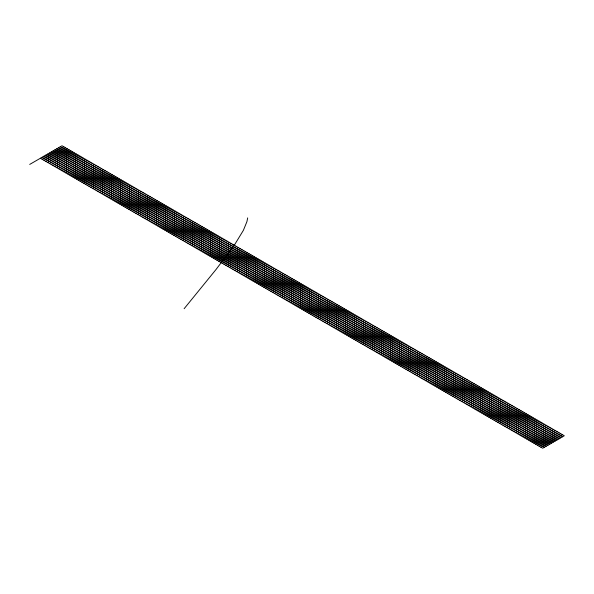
<?xml version="1.0" encoding="UTF-8"?>
<svg xmlns="http://www.w3.org/2000/svg" width="594" height="594" viewBox="0 0 594 594"><rect width="100%" height="100%" fill="white"/><g stroke="black" fill="none" stroke-linecap="round" stroke-linejoin="round"><path stroke-width="0.89" d="M247.691 217.887L246.911 221.659L243.392 230.316L234.006 245.693L216.023 269.505L184.125 308.717M29.7 164.419L62.014 145.768L564.3 435.758L542.693 448.232L40.407 158.242M42.204 159.281L63.81 146.807M44.008 160.321L65.607 147.847M45.805 161.36L67.412 148.886M47.609 162.4L69.208 149.926M49.406 163.439L71.013 150.965M51.21 164.479L72.81 152.005M53.007 165.518L74.614 153.044M54.811 166.558L76.411 154.084M56.608 167.597L78.215 155.123M58.412 168.637L80.012 156.163M60.209 169.676L81.816 157.202M62.014 170.716L83.613 158.242M63.81 171.755L85.417 159.281M65.607 172.795L87.214 160.321M67.412 173.827L89.018 161.36M69.208 174.866L90.815 162.4M71.013 175.906L92.612 163.439M72.81 176.945L94.416 164.479M74.614 177.985L96.213 165.518M76.411 179.024L98.017 166.558M78.215 180.064L99.814 167.597M80.012 181.103L101.619 168.637M81.816 182.143L103.415 169.676M83.613 183.182L105.22 170.716M85.417 184.222L107.017 171.755M87.214 185.261L108.821 172.795M89.018 186.301L110.618 173.827M90.815 187.34L112.422 174.866M92.612 188.38L114.219 175.906M94.416 189.419L116.023 176.945M96.213 190.459L117.82 177.985M98.017 191.498L119.617 179.024M99.814 192.538L121.421 180.064M101.619 193.577L123.218 181.103M103.415 194.617L125.022 182.143M105.22 195.656L126.819 183.182M107.017 196.696L128.623 184.222M108.821 197.735L130.42 185.261M110.618 198.775L132.224 186.301M112.422 199.814L134.021 187.34M114.219 200.854L135.826 188.38M116.023 201.893L137.622 189.419M117.82 202.933L139.427 190.459M119.617 203.972L141.224 191.498M121.421 205.012L143.028 192.538M123.218 206.051L144.825 193.577M125.022 207.091L146.621 194.617M126.819 208.13L148.426 195.656M128.623 209.17L150.223 196.696M130.42 210.209L152.027 197.735M132.224 211.249L153.824 198.775M134.021 212.288L155.628 199.814M135.826 213.328L157.425 200.854M137.622 214.367L159.229 201.893M139.427 215.407L161.026 202.933M141.224 216.446L162.83 203.972M143.028 217.486L164.627 205.012M144.825 218.525L166.431 206.051M146.621 219.565L168.228 207.091M148.426 220.604L170.032 208.13M150.223 221.644L171.829 209.17M152.027 222.683L173.634 210.209M153.824 223.723L175.43 211.249M155.628 224.762L177.227 212.288M157.425 225.802L179.032 213.328M159.229 226.841L180.828 214.367M161.026 227.881L182.633 215.407M162.83 228.92L184.43 216.446M164.627 229.96L186.234 217.486M166.431 230.999L188.031 218.525M168.228 232.039L189.835 219.565M170.032 233.078L191.632 220.604M171.829 234.118L193.436 221.644M173.634 235.157L195.233 222.683M175.43 236.197L197.037 223.723M177.227 237.236L198.834 224.762M179.032 238.276L200.638 225.802M180.828 239.315L202.435 226.841M182.633 240.355L204.232 227.881M184.43 241.394L206.036 228.92M186.234 242.434L207.833 229.96M188.031 243.473L209.637 230.999M189.835 244.513L211.434 232.039M191.632 245.552L213.239 233.078M193.436 246.592L215.035 234.118M195.233 247.631L216.84 235.157M197.037 248.671L218.637 236.197M198.834 249.71L220.441 237.236M200.638 250.75L222.238 238.276M202.435 251.789L224.042 239.315M204.232 252.829L225.839 240.355M206.036 253.868L227.643 241.394M207.833 254.908L229.44 242.434M209.637 255.94L231.237 243.473M211.434 256.979L233.041 244.513M213.239 258.019L234.838 245.552M215.035 259.058L236.642 246.592M216.84 260.098L238.439 247.631M218.637 261.137L240.243 248.671M220.441 262.177L242.04 249.71M222.238 263.216L243.844 250.75M224.042 264.256L245.641 251.789M225.839 265.295L247.446 252.829M227.643 266.335L249.242 253.868M229.44 267.374L251.047 254.908M231.237 268.414L252.844 255.94M233.041 269.453L254.648 256.979M234.838 270.493L256.445 258.019M236.642 271.532L258.242 259.058M238.439 272.572L260.046 260.098M240.243 273.611L261.843 261.137M242.04 274.651L263.647 262.177M243.844 275.69L265.444 263.216M245.641 276.73L267.248 264.256M247.446 277.769L269.045 265.295M249.242 278.809L270.849 266.335M251.047 279.848L272.646 267.374M252.844 280.888L274.45 268.414M254.648 281.927L276.247 269.453M256.445 282.967L278.051 270.493M258.242 284.006L279.848 271.532M260.046 285.046L281.653 272.572M261.843 286.085L283.449 273.611M263.647 287.125L285.254 274.651M265.444 288.164L287.051 275.69M267.248 289.204L288.847 276.73M269.045 290.243L290.652 277.769M270.849 291.283L292.448 278.809M272.646 292.322L294.253 279.848M274.45 293.362L296.05 280.888M276.247 294.401L297.854 281.927M278.051 295.441L299.651 282.967M279.848 296.48L301.455 284.006M281.653 297.52L303.252 285.046M283.449 298.559L305.056 286.085M285.254 299.599L306.853 287.125M287.051 300.638L308.657 288.164M288.847 301.678L310.454 289.204M290.652 302.717L312.258 290.243M292.448 303.757L314.055 291.283M294.253 304.796L315.852 292.322M296.05 305.836L317.656 293.362M297.854 306.875L319.453 294.401M299.651 307.915L321.257 295.441M301.455 308.954L323.054 296.48M303.252 309.994L324.859 297.52M305.056 311.033L326.655 298.559M306.853 312.073L328.46 299.599M308.657 313.112L330.257 300.638M310.454 314.152L332.061 301.678M312.258 315.191L333.858 302.717M314.055 316.231L335.662 303.757M315.852 317.27L337.459 304.796M317.656 318.31L339.263 305.836M319.453 319.349L341.06 306.875M321.257 320.389L342.857 307.915M323.054 321.428L344.661 308.954M324.859 322.468L346.458 309.994M326.655 323.507L348.262 311.033M328.46 324.547L350.059 312.073M330.257 325.586L351.863 313.112M332.061 326.626L353.66 314.152M333.858 327.665L355.464 315.191M335.662 328.705L357.261 316.231M337.459 329.744L359.066 317.27M339.263 330.784L360.862 318.31M341.06 331.823L362.667 319.349M342.857 332.863L364.464 320.389M344.661 333.902L366.268 321.428M346.458 334.942L368.065 322.468M348.262 335.981L369.862 323.507M350.059 337.021L371.666 324.547M351.863 338.06L373.463 325.586M353.66 339.092L375.267 326.626M355.464 340.132L377.064 327.665M357.261 341.171L378.868 328.705M359.066 342.211L380.665 329.744M360.862 343.25L382.469 330.784M362.667 344.29L384.266 331.823M364.464 345.329L386.07 332.863M366.268 346.369L387.867 333.902M368.065 347.408L389.671 334.942M369.862 348.448L391.468 335.981M371.666 349.487L393.273 337.021M373.463 350.527L395.069 338.06M375.267 351.566L396.874 339.092M377.064 352.606L398.671 340.132M378.868 353.645L400.467 341.171M380.665 354.685L402.272 342.211M382.469 355.724L404.069 343.25M384.266 356.764L405.873 344.29M386.07 357.803L407.67 345.329M387.867 358.843L409.474 346.369M389.671 359.882L411.271 347.408M391.468 360.922L413.075 348.448M393.273 361.961L414.872 349.487M395.069 363.001L416.676 350.527M396.874 364.04L418.473 351.566M398.671 365.08L420.277 352.606M400.467 366.119L422.074 353.645M402.272 367.159L423.878 354.685M404.069 368.198L425.675 355.724M405.873 369.238L427.472 356.764M407.67 370.277L429.276 357.803M409.474 371.317L431.073 358.843M411.271 372.356L432.878 359.882M413.075 373.396L434.674 360.922M414.872 374.435L436.479 361.961M416.676 375.475L438.275 363.001M418.473 376.514L440.08 364.04M420.277 377.554L441.877 365.08M422.074 378.593L443.681 366.119M423.878 379.633L445.478 367.159M425.675 380.672L447.282 368.198M427.472 381.712L449.079 369.238M429.276 382.751L450.883 370.277M431.073 383.791L452.68 371.317M432.878 384.83L454.477 372.356M434.674 385.87L456.281 373.396M436.479 386.909L458.078 374.435M438.275 387.949L459.882 375.475M440.08 388.988L461.679 376.514M441.877 390.028L463.483 377.554M443.681 391.067L465.28 378.593M445.478 392.107L467.084 379.633M447.282 393.146L468.881 380.672M449.079 394.186L470.686 381.712M450.883 395.225L472.482 382.751M452.68 396.265L474.287 383.791M454.477 397.304L476.084 384.83M456.281 398.344L477.888 385.87M458.078 399.383L479.685 386.909M459.882 400.423L481.482 387.949M461.679 401.462L483.286 388.988M463.483 402.502L485.083 390.028M465.28 403.541L486.887 391.067M467.084 404.581L488.684 392.107M468.881 405.62L490.488 393.146M470.686 406.66L492.285 394.186M472.482 407.699L494.089 395.225M474.287 408.739L495.886 396.265M476.084 409.778L497.69 397.304M477.888 410.818L499.487 398.344M479.685 411.857L501.291 399.383M481.482 412.897L503.088 400.423M483.286 413.936L504.893 401.462M485.083 414.976L506.689 402.502M486.887 416.015L508.494 403.541M488.684 417.055L510.291 404.581M490.488 418.094L512.087 405.62M492.285 419.134L513.892 406.66M494.089 420.173L515.689 407.699M495.886 421.205L517.493 408.739M497.69 422.245L519.29 409.778M499.487 423.284L521.094 410.818M501.291 424.324L522.891 411.857M503.088 425.363L524.695 412.897M504.893 426.403L526.492 413.936M506.689 427.442L528.296 414.976M508.494 428.482L530.093 416.015M510.291 429.521L531.897 417.055M512.087 430.561L533.694 418.094M513.892 431.6L535.498 419.134M515.689 432.64L537.295 420.173M517.493 433.679L539.092 421.205M519.29 434.719L540.896 422.245M521.094 435.758L542.693 423.284M522.891 436.798L544.498 424.324M524.695 437.837L546.294 425.363M526.492 438.877L548.099 426.403M528.296 439.916L549.896 427.442M530.093 440.956L551.7 428.482M531.897 441.995L553.497 429.521M533.694 443.035L555.301 430.561M535.498 444.074L557.098 431.6M537.295 445.114L558.902 432.64M539.092 446.153L560.699 433.679M540.896 447.193L562.503 434.719M60.209 146.807L562.503 436.798M58.412 147.847L560.699 437.837M56.608 148.886L558.902 438.877M54.811 149.926L557.098 439.916M53.007 150.965L555.301 440.956M51.21 152.005L553.497 441.995M49.406 153.044L551.7 443.035M47.609 154.084L549.896 444.074M45.805 155.123L548.099 445.114M44.008 156.163L546.294 446.153M42.204 157.202L544.498 447.193"/></g></svg>
